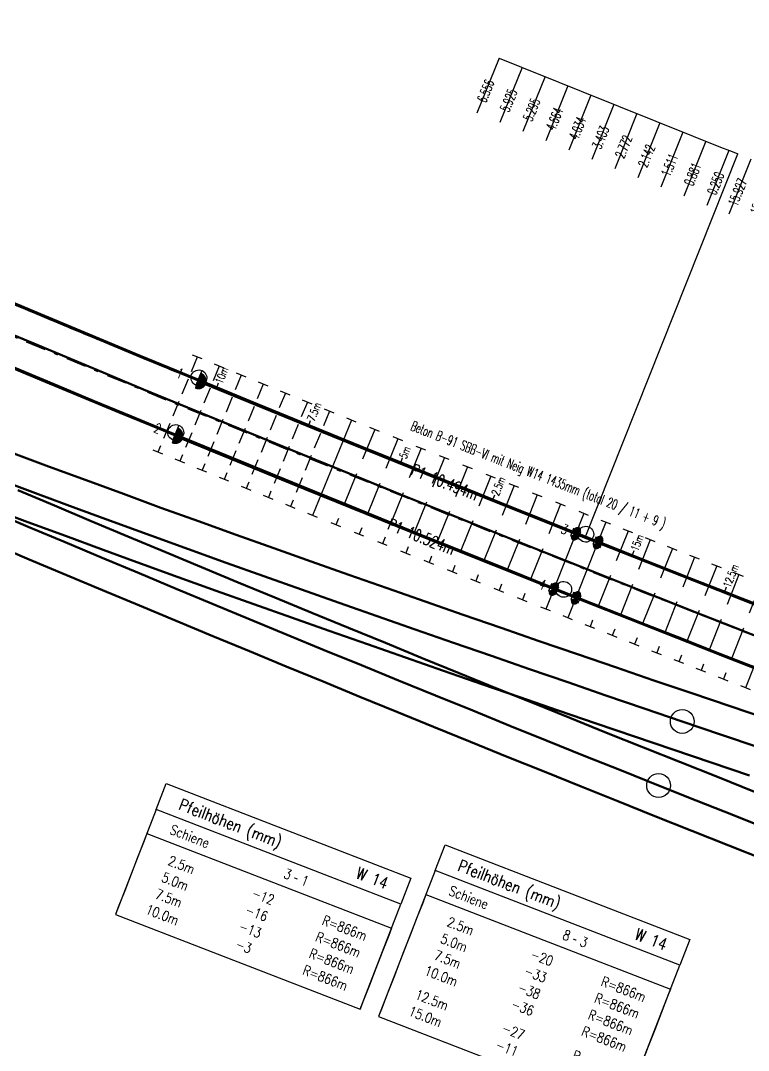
# Model space of a CAD drawing. Header units: millimetres. Extents: x 2688706 to 2690835, y 1254387 to 1255241.
# Drawn here: x 2689189.04 to 2689207.35, y 1254943.93 to 1254969.87 of the extents above; entities that cross this region are included whole.
import ezdxf
from ezdxf.enums import TextEntityAlignment as Align

# ---------------------------------------------------------------- set-up
doc = ezdxf.new("R2010")
doc.units = ezdxf.units.MM
for name, pattern in [('STRICHLINIE', [0.75, 0.5, -0.25]), ('STRICHLINIE2', [0.375, 0.25, -0.125]), ('STRICHPUNKT', [1, 0.5, -0.25, 0, -0.25])]:
    doc.linetypes.add(name, pattern=pattern)
for name, color, linetype in [('A-GL-0014-_____', 1, 'STRICHPUNKT'), ('BS-TR-B-Gleisstrang-LinieGeometrie', 7, 'Continuous'), ('BS-TR-B-Weiche-PunktGeometrie', 7, 'Continuous'), ('BS-TR-N-Gleisstrang-LinieGeometrie', 7, 'Continuous'), ('D-TB-0014-_____', 7, 'Continuous'), ('H-GL-0014-_____', 7, 'Continuous'), ('K-DD-0014-_____', 1, 'Continuous'), ('K-GL-0014-_____', 1, 'Continuous'), ('L-GL-0014-_____', 2, 'Continuous'), ('L-ST-0014-_____', 7, 'Continuous'), ('P-OF-0014-_____', 7, 'Continuous'), ('S-OF-0014-_____', 7, 'STRICHLINIE'), ('S-ON-0014-_____', 7, 'Continuous'), ('T-00', 7, 'Continuous'), ('T-DD-0014-_____', 7, 'Continuous'), ('T-MK-0014-_____', 1, 'Continuous'), ('T-SS-0014-_____', 7, 'Continuous'), ('T-ST', 7, 'Continuous')]:
    doc.layers.add(name, color=color, linetype=linetype)
doc.layers.add('T-LL-0014-_____', color=2, linetype='Continuous', lineweight=0)
doc.styles.add('R6', font='simplex.shx', dxfattribs={"width": 0.6})
doc.styles.add('R7', font='simplex.shx', dxfattribs={"width": 0.7})
doc.styles.add('R8', font='simplex.shx', dxfattribs={"width": 0.8})
doc.styles.get("Standard").update_dxf_attribs({"font": 'arial.ttf'})

# ---------------------------------------------------------------- blocks, each defined once
blk = doc.blocks.new('WeiVlpSchwelleR')
at = {"color": 7}
for p, q in [((-0.4999999999999886, -0.1300000000000048), (-0.4999999999999886, 0.1299999999999719)), ((0.5000000000000153, -0.1300000000000075), (0.5000000000000082, 0.1299999999999692))]:
    blk.add_line(p, q, dxfattribs=at)
at = {"color": 0, "linetype": 'ByBlock', "lineweight": -2}
blk.add_line((0.5000000000000118, -1.201402631621339e-14), (-0.4999999999999868, 4.853087807381139e-15), dxfattribs=at)
at = {"style": 'R6', "width": 0.6}
blk.add_attdef('LAENGE', text='', height=0.25, rotation=90, dxfattribs=at).set_placement((1.229737067022978, 0.007106245459260857, 6e-06), align=Align.MIDDLE)
at = {"style": 'R6', "width": 0.6, "flags": 1}
for tag, p in [('WVP-SKML', (-3, -5.426215032855453e-14, 2e-06)), ('WVP-SKMR', (5, -5.426215032855453e-14, 2e-06))]:
    blk.add_attdef(tag, text='', height=0.25, rotation=180, dxfattribs=at).set_placement(p, align=Align.MIDDLE_CENTER)
for tag, rotation, p in [('VERKLINKS', 180, (-0.8611075787620777, -8.73603956063954e-05, 2e-06)), ('VERKRECHTS', 179.9999999999973, (0.8750000000000082, -5.459328261269093e-14, 2e-06))]:
    blk.add_attdef(tag, text='', height=0.25, rotation=rotation, dxfattribs=at).set_placement(p, align=Align.MIDDLE)
at = {"color": 1, "extrusion": (-1, 1.836970198721029e-16, 1.224646799147353e-16), "style": 'R6', "width": 0.6, "flags": 8}
blk.add_attdef('WVP-ANL', text='', height=0.25, rotation=270, dxfattribs=at).set_placement((1.829950611378862e-14, -6.12323399573665e-17, 0.4999999999999904), align=Align.MIDDLE)
at = {"style": 'R6', "width": 0.6, "flags": 1}
blk.add_attdef('VERSCHIEBUNG', text='', height=0.25, rotation=179.9999999999999, dxfattribs=at).set_placement((1.75503510535756, -5.395683899678261e-14, 2.000000000057511e-06), align=Align.MIDDLE_LEFT)
at = {"color": 1, "extrusion": (1, -1.83697019872103e-16, 3.374459510989179e-32), "style": 'R6', "width": 0.6, "flags": 8}
blk.add_attdef('WVP-ANR', text='', height=0.25, rotation=270, dxfattribs=at).set_placement((-1.90594986648479e-14, -7.137320858570557e-15, 0.5000000000000118), align=Align.MIDDLE)
at = {"style": 'R6', "width": 0.6}
blk.add_attdef('BEZEICHNUNG', text='', height=0.25, rotation=180, dxfattribs=at).set_placement((3.371428571428583, -5.426215032855453e-14, 2.000000000057511e-06), align=Align.MIDDLE_LEFT)
blk = doc.blocks.new('st_Norm_a')
at = {"color": 0, "linetype": 'ByBlock', "lineweight": -2}
blk.add_circle((0, 0, 1), 0.2, dxfattribs=at)
at = {"layer": 'T-ST', "color": 0, "linetype": 'ByBlock', "lineweight": -2, "style": 'R7', "width": 0.7}
blk.add_attdef('WVP-STNR', text='', height=0.25, dxfattribs=at).set_placement((0.55, 0), align=Align.MIDDLE)
blk = doc.blocks.new('VisualisierungSpannklemmeGelb')
at = {"linetype": 'ByBlock', "lineweight": -2}
h = blk.add_hatch(dxfattribs=at)
h.set_pattern_fill('ANSI31', color=0, scale=0.005, style=0)
h.set_pattern_definition([(45, (-0.0965000000000017, 1.706967900361178e-15), (-0.0004419417382415922, 0.0004419417382415923), [])])
h.paths.add_polyline_path([(-0.0215000000000017, 1.706967900361178e-15, 1), (-0.1715000000000017, 1.706967900361178e-15, 1)])
h = blk.add_hatch(dxfattribs=at)
h.set_pattern_fill('ANSI31', color=0, scale=0.005, style=0)
h.set_pattern_definition([(45, (0.09649999999999831, 1.706967900361178e-15), (-0.0004419417382415922, 0.0004419417382415923), [])])
h.paths.add_polyline_path([(0.1714999999999983, 1.706967900361178e-15, 1), (0.02149999999999831, 1.706967900361178e-15, 1)])
blk = doc.blocks.new('pla_Bef-WsSkl1K')
blk.add_lwpolyline([(-0.1, -0.1), (0.1, -0.1), (0.1, 0.1), (-0.1, 0.1)], close=True)
at = {"layer": 'T-00'}
blk.add_blockref('VisualisierungSpannklemmeGelb', (0, 0), dxfattribs=at)
at = {"style": 'R7', "width": 0.7}
blk.add_attdef('WVP-PLNR', text='', height=0.2, dxfattribs=at).set_placement((0, 0), align=Align.MIDDLE_LEFT)
at = {"style": 'R7', "width": 0.7, "flags": 1}
for tag, p in [('WVP-PLDI', (0.4400000000000003, -0.2)), ('WVP-PLSP', (0.4771428571428575, -0.4)), ('WVP-PLFK', (0.4714285714285725, -0.6))]:
    blk.add_attdef(tag, text='', height=0.2, dxfattribs=at).set_placement(p, align=Align.MIDDLE)
blk = doc.blocks.new('WeiVlpAbstMarkeR')
blk.add_line((0, 0), (0.1500000000000004, -1.110223024625157e-16))
at = {"style": 'R7', "width": 0.7}
blk.add_attdef('ATTR', text='', height=0.2, dxfattribs=at).set_placement((0.1500000000000004, -1.110223024625157e-16), align=Align.MIDDLE_LEFT)
blk = doc.blocks.new('WeiVlpPfHoeTitel')
blk.add_lwpolyline([(-4.28612223837832e-17, -0.7), (0, 0), (6.6, 0), (6.6, -0.7)])
at = {"style": 'R8', "width": 0.8}
blk.add_attdef('ATTR1', (0.5, -0.5), '', height=0.3, dxfattribs=at)
blk.add_attdef('ATTR2', text='', height=0.3, dxfattribs=at).set_placement((6.1, -0.5000000000000011), align=Align.RIGHT)
blk = doc.blocks.new('WeiVlpPfHoeSub')
blk.add_lwpolyline([(6.6, 1.110223024625157e-16), (-3.979970649922726e-17, 1.110223024625157e-16), (-3.979970649922726e-17, -0.6499999999999999), (6.6, -0.6499999999999999)], close=True)
blk.add_text('-', height=0.25).set_placement((3.903069799587524, -0.45), align=Align.CENTER)
at = {"style": 'R8', "width": 0.8}
blk.add_attdef('ATTR1', text='', height=0.25, dxfattribs=at).set_placement((1.1, -0.45), align=Align.CENTER)
blk.add_attdef('ATTR2', text='', height=0.25, dxfattribs=at).set_placement((3.759308788601682, -0.45), align=Align.RIGHT)
blk.add_attdef('ATTR3', (4.054418269572249, -0.45), '', height=0.25, dxfattribs=at)
blk = doc.blocks.new('WeiVlpAbstLeer')
for points in [[(0, 0), (0, -0.2)], [(6.6, 1.110223024625157e-16), (6.6, -0.1999999999999999)]]:
    blk.add_lwpolyline(points)
blk.add_attdef('ATTR1', text='', height=0.1).set_placement((1.1, -0.15), align=Align.CENTER)
blk = doc.blocks.new('WeiVlpAbstZeile')
for points in [[(0, 0), (0, -0.45)], [(6.6, 1.110223024625157e-16), (6.6, -0.4499999999999999)]]:
    blk.add_lwpolyline(points)
at = {"style": 'R8', "width": 0.8}
for tag, p in [('ATTR1', (1.1, -0.35)), ('ATTR2', (3.3, -0.35)), ('ATTR3', (5.5, -0.35))]:
    blk.add_attdef(tag, text='', height=0.25, dxfattribs=at).set_placement(p, align=Align.CENTER)
blk = doc.blocks.new('st_NormUngb_b')
h = blk.add_hatch()
h.set_pattern_fill('ANSI31', color=256, scale=0.005, style=0)
h.set_pattern_definition([(45, (0, 0), (-0.0004419417382415922, 0.0004419417382415923), [])])
h.paths.add_polyline_path([(0.2, 0, 0.4142135623730947), (2.756041922458153e-16, 0.2), (-2.756041922458152e-16, -0.2, 0.4142135623730955)])
at = {"color": 7}
blk.add_line((2.756041922457995e-16, 0.1999999999999886, 1), (-2.756041922457995e-16, -0.1999999999999886, 1), dxfattribs=at)
at = {"color": 0}
blk.add_circle((0, 0, 1), 0.2, dxfattribs=at)
at = {"layer": 'T-ST', "style": 'R7', "width": 0.7}
blk.add_attdef('WVP-STNR', text='', height=0.25, dxfattribs=at).set_placement((0.55, 0), align=Align.MIDDLE)
blk = doc.blocks.new('Weiche-14')
at = {"layer": 'A-GL-0014-_____', "flags": 128}
blk.add_lwpolyline([(226.8845670760209, 22.08774662189512, 0.0004287539484845768), (228.41278, 21.87095, 0.03943044475241132), (364.68931, 13.51426)], format="xyb", dxfattribs=at)
at = {"layer": 'D-TB-0014-_____', "flags": 128}
for points in [[(341, 4.949999999999994), (341, 0.9999999999999993), (347.6, 0.9999999999999993), (347.6, 4.949999999999994)], [(333.9, 3.849999999999996), (333.9, 0.9999999999999993), (340.5, 0.9999999999999993), (340.5, 3.849999999999996)]]:
    blk.add_lwpolyline(points, close=True, dxfattribs=at)
at = {"layer": 'H-GL-0014-_____', "flags": 128}
for points in [[(226.9905461939135, 22.83022113826564, 0.0004287540789182674), (228.5174856030603, 22.61360519367179, 0.03943044475241121), (364.6761292908927, 14.26414417032731)], [(226.7785879581278, 21.3452721055246, 0.0004287538182681213), (228.308074396939, 21.1282948063282, 0.03943044475241123), (364.7024907091066, 12.76437582967276)]]:
    blk.add_lwpolyline(points, format="xyb", dxfattribs=at)
at = {"layer": 'K-DD-0014-_____', "flags": 128}
for points in [[(341.4741692238178, 14.16710182710688), (330.9814563970862, 14.32731032545041)], [(357.7506169447732, 14.17010797580724), (341.4821688848477, 14.16702818332885)]]:
    blk.add_lwpolyline(points, dxfattribs=at)
at = {"layer": 'K-GL-0014-_____', "flags": 128}
for points in [[(226.9910407631308, 22.83368601934217, 0.0004287540795273344), (228.5179742292079, 22.61707091790902, 0.03943044475241123), (364.6760677809169, 14.26764362978884)], [(226.778093388911, 21.34180722444808, 0.0004287538176609342), (228.3075857707913, 21.12482908209108, 0.03943044475241122), (364.7025522190824, 12.76087637021112)]]:
    blk.add_lwpolyline(points, format="xyb", dxfattribs=at)
at = {"layer": 'L-GL-0014-_____', "color": 7, "linetype": 'STRICHLINIE2', "lineweight": -3, "flags": 128}
for points in [[(226.9905461939135, 22.83022113826564, 0.0004287540789182674), (228.5174856030603, 22.61360519367179, 0.02787776043705014), (324.6959605155747, 14.48418885657332, 0.001813412347454713), (330.9774573067181, 14.32739562623959, 0.001813412347454713)], [(226.7785879581278, 21.3452721055246, 0.0004287538182681213), (228.308074396939, 21.1282948063282, 0.02787763562857071), (324.6526594833514, 12.98481391906103, 0.001810008497886415), (330.9332212163063, 12.82799811083493, 0.001810008497886415)]]:
    blk.add_lwpolyline(points, format="xyb", dxfattribs=at)
at = {"layer": 'L-GL-0014-_____', "lineweight": 70, "const_width": 0.07, "flags": 128}
for points in [[(330.9774573067181, 14.32739562623959, 0.003030889399218491), (341.4781690542478, 14.16706499598313, 0.004844328372296042)], [(341.4781690542478, 14.16706499598313, 0.003806246613411689), (354.666606254434, 14.14605387486759, 0.0008912285215409081), (357.7546167611486, 14.1701463028808, 0.008650734494078226)], [(330.9332212163063, 12.82799811083493, 0.003034293265665192), (341.4639279637826, 12.66713253903985, 0.004844328369071612)], [(341.4639279637826, 12.66713253903985, 0.00380624661087064), (354.6752022732924, 12.64607844370899, 0.008650734488327835)]]:
    blk.add_lwpolyline(points, format="xyb", dxfattribs=at)
at = {"layer": 'T-MK-0014-_____'}
for p, q in [((335.0976202940041, 24.67714227703914), (335.0724606899406, 23.17735329377404)), ((335.7205463511362, 24.66691922172576), (335.6964785480412, 23.16711232053675)), ((336.3434796852433, 24.65714963766092), (336.320503695871, 23.15732561334594)), ((336.9664199662116, 24.64783353002135), (336.9445358027378, 23.14799317738743)), ((337.5893668639244, 24.63897090374425), (337.5685745379463, 23.13911501760705)), ((338.2123200482611, 24.63056176352601), (338.1926195707972, 23.13069113870942)), ((338.8352791890972, 24.62260611382302), (338.8166705705875, 23.12272154515877)), ((339.4582439563073, 24.61510395885132), (339.4407272066131, 23.11520624117849)), ((340.0812140197609, 24.60805530258658), (340.0647891481648, 23.10814523075125)), ((340.7041890493251, 24.6014601487637), (340.6888560645313, 23.10153851761849)), ((341.3271687148645, 24.59531850087832), (341.3129276249985, 23.09538610528197)), ((341.4781690542478, 14.16706499598313), (341.5741488609951, 24.5930091933219)), ((341.9194087841639, 24.58983077800758), (341.9062057130853, 23.08988888616173))]:
    blk.add_line(p, q, dxfattribs=at)
at = {"layer": 'T-MK-0014-_____', "flags": 128}
blk.add_lwpolyline([(335.0976202940041, 24.67714227703916, 0.001892065679651734), (341.5741488609951, 24.5930091933219, 0.003030889399218645)], format="xyb", dxfattribs=at)
at = {"layer": 'D-TB-0014-_____'}
for name, p, values in [('WeiVlpPfHoeTitel', (341, 5.649999999999993), {'ATTR1': 'Pfeilhöhen (mm)', 'ATTR2': 'W 14'}), ('WeiVlpPfHoeSub', (341, 4.949999999999994), {'ATTR1': 'Schiene ', 'ATTR2': '8', 'ATTR3': '3'}), ('WeiVlpPfHoeTitel', (333.9, 4.549999999999995), {'ATTR1': 'Pfeilhöhen (mm)', 'ATTR2': 'W 14'}), ('WeiVlpAbstZeile', (341, 4.099999999999994), {'ATTR1': '2.5m', 'ATTR2': '-20', 'ATTR3': 'R=866m'}), ('WeiVlpPfHoeSub', (333.9, 3.849999999999996), {'ATTR1': 'Schiene ', 'ATTR2': '3', 'ATTR3': '1'}), ('WeiVlpAbstZeile', (341, 3.649999999999995), {'ATTR1': '5.0m', 'ATTR2': '-33', 'ATTR3': 'R=866m'}), ('WeiVlpAbstZeile', (341, 3.199999999999996), {'ATTR1': '7.5m', 'ATTR2': '-38', 'ATTR3': 'R=866m'}), ('WeiVlpAbstZeile', (333.9, 2.999999999999996), {'ATTR1': '2.5m', 'ATTR2': '-12', 'ATTR3': 'R=866m'}), ('WeiVlpAbstZeile', (341, 2.749999999999996), {'ATTR1': '10.0m', 'ATTR2': '-36', 'ATTR3': 'R=866m'}), ('WeiVlpAbstZeile', (333.9, 2.549999999999997), {'ATTR1': '5.0m', 'ATTR2': '-16', 'ATTR3': 'R=866m'}), ('WeiVlpAbstZeile', (333.9, 2.099999999999998), {'ATTR1': '7.5m', 'ATTR2': '-13', 'ATTR3': 'R=866m'}), ('WeiVlpAbstZeile', (341, 2.099999999999998), {'ATTR1': '12.5m', 'ATTR2': '-27', 'ATTR3': 'R=866m'}), ('WeiVlpAbstZeile', (333.9, 1.649999999999999), {'ATTR1': '10.0m', 'ATTR2': '-3', 'ATTR3': 'R=866m'}), ('WeiVlpAbstZeile', (341, 1.649999999999999), {'ATTR1': '15.0m', 'ATTR2': '-11', 'ATTR3': 'R=866m'})]:
    blk.add_blockref(name, p, dxfattribs=at).add_auto_attribs(values)
for p in [(341, 4.299999999999994), (333.9, 3.199999999999996), (341, 2.299999999999997), (333.9, 1.199999999999999), (341, 1.199999999999999)]:
    blk.add_blockref('WeiVlpAbstLeer', p, dxfattribs=at)
at = {"layer": 'L-ST-0014-_____', "color": 7}
ref = blk.add_blockref('st_NormUngb_b', (330.9774573067181, 14.32739562623959), dxfattribs=dict(at, rotation=358.7779312863366))
ref.add_attrib('WVP-STNR', '1', dxfattribs={"layer": 'T-ST', "height": 0.25, "rotation": 358.7779312863366, "style": 'R7', "width": 0.7}).set_placement((330.4870034937288, 14.34209224240757), align=Align.MIDDLE)
ref = blk.add_blockref('st_Norm_a', (341.4781690542478, 14.16706499598313), dxfattribs=dict(at, rotation=179.4725578423103))
ref.add_attrib('WVP-STNR', '3', dxfattribs={"layer": 'T-ST', "color": 0, "linetype": 'ByBlock', "lineweight": -2, "height": 0.2500000000000001, "rotation": 359.4725578423103, "style": 'R7', "width": 0.7}).set_placement((340.9281923584393, 14.17212800571925), align=Align.MIDDLE)
ref = blk.add_blockref('st_NormUngb_b', (330.9332212163063, 12.82799811083493), dxfattribs=dict(at, rotation=358.7771225992616))
ref.add_attrib('WVP-STNR', '2', dxfattribs={"layer": 'T-ST', "height": 0.25, "rotation": 358.7771225992616, "style": 'R7', "width": 0.7}).set_placement((330.4622253797785, 12.84237063036875), align=Align.MIDDLE)
ref = blk.add_blockref('st_Norm_a', (341.4639279637826, 12.66713253903985), dxfattribs=dict(at, rotation=179.4725292567896))
ref.add_attrib('WVP-STNR', '4', dxfattribs={"layer": 'T-ST', "color": 0, "linetype": 'ByBlock', "lineweight": -2, "height": 0.2500000000000001, "rotation": 359.4725292567896, "style": 'R7', "width": 0.7}).set_placement((340.9139512705002, 12.67219582316565), align=Align.MIDDLE)
at = {"layer": 'P-OF-0014-_____'}
for p, rotation in [((341.2282132109623, 14.17290227978128), 269.4560222643686), ((341.8276666609577, 14.16741821765606), 269.4956733213847), ((341.2139056626608, 12.66597020069514), 269.4560222623886), ((341.81440197553, 12.66047659798392), 269.4956733193783)]:
    blk.add_blockref('pla_Bef-WsSkl1K', p, dxfattribs=dict(at, rotation=rotation))
at = {"layer": 'S-OF-0014-_____'}
ref = blk.add_blockref('WeiVlpSchwelleR', (335.5412189798051, 13.49197201046707), dxfattribs=dict(at, xscale=2.6, rotation=89.08063818854245))
ref.add_attrib('WVP-SKMR', '5.925', dxfattribs={"layer": 'T-MK-0014-_____', "height": 0.25, "rotation": 89.08063818854247, "style": 'R6', "width": 0.6}).set_placement((335.7061056692792, 23.76703508101235), align=Align.MIDDLE_CENTER)
ref = blk.add_blockref('WeiVlpSchwelleR', (336.1722873349647, 13.48207484328259), dxfattribs=dict(at, xscale=2.6, rotation=89.12234753019081))
ref.add_attrib('WVP-SKMR', '5.295', dxfattribs={"layer": 'T-MK-0014-_____', "height": 0.25, "rotation": 89.12234753019074, "style": 'R6', "width": 0.6}).set_placement((336.3296940916199, 23.75725522307193), align=Align.MIDDLE_CENTER)
ref = blk.add_blockref('WeiVlpSchwelleR', (336.8033627277061, 13.47263707457), dxfattribs=dict(at, xscale=2.600000000000001, rotation=89.1640568718392))
ref.add_attrib('WVP-SKMR', '4.664', dxfattribs={"layer": 'T-MK-0014-_____', "height": 0.25, "rotation": 89.16405687183918, "style": 'R6', "width": 0.6}).set_placement((336.9532894681273, 23.747929318441), align=Align.MIDDLE_CENTER)
ref = blk.add_blockref('WeiVlpSchwelleR', (337.4344448236014, 13.46365870933084), dxfattribs=dict(at, xscale=2.6, rotation=89.20576621348758))
ref.add_attrib('WVP-SKMR', '4.034', dxfattribs={"layer": 'T-MK-0014-_____', "height": 0.25, "rotation": 89.20576621348756, "style": 'R6', "width": 0.6}).set_placement((337.5768914683376, 23.73905737206193), align=Align.MIDDLE_CENTER)
ref = blk.add_blockref('WeiVlpSchwelleR', (338.0655332882192, 13.45513975232291), dxfattribs=dict(at, xscale=2.6, rotation=89.24747555513595))
ref.add_attrib('WVP-SKMR', '3.403', dxfattribs={"layer": 'T-MK-0014-_____', "height": 0.25, "rotation": 89.2474755551359, "style": 'R6', "width": 0.6}).set_placement((338.2004997617827, 23.73063938863606), align=Align.MIDDLE_CENTER)
ref = blk.add_blockref('WeiVlpSchwelleR', (338.6966277871235, 13.44708020806081), dxfattribs=dict(at, xscale=2.6, rotation=89.28918489678428))
ref.add_attrib('WVP-SKMR', '2.772', dxfattribs={"layer": 'T-MK-0014-_____', "height": 0.25, "rotation": 89.28918489678429, "style": 'R6', "width": 0.6}).set_placement((338.8241140179913, 23.72267537262447), align=Align.MIDDLE_CENTER)
ref = blk.add_blockref('WeiVlpSchwelleR', (339.3277279858779, 13.43948008081543), dxfattribs=dict(at, xscale=2.6, rotation=89.33089423843266))
ref.add_attrib('WVP-SKMR', '2.142', dxfattribs={"layer": 'T-MK-0014-_____', "height": 0.25, "rotation": 89.33089423843266, "style": 'R6', "width": 0.6}).set_placement((339.4477339064908, 23.71516532824762), align=Align.MIDDLE_CENTER)
ref = blk.add_blockref('WeiVlpSchwelleR', (339.9588335500405, 13.43233937461434), dxfattribs=dict(at, xscale=2.6, rotation=89.37260358008096))
ref.add_attrib('WVP-SKMR', '1.511', dxfattribs={"layer": 'T-MK-0014-_____', "height": 0.25, "rotation": 89.37260358008096, "style": 'R6', "width": 0.6}).set_placement((340.0713590968032, 23.70810925948539), align=Align.MIDDLE_CENTER)
ref = blk.add_blockref('WeiVlpSchwelleR', (340.5899441451673, 13.42565809324185), dxfattribs=dict(at, xscale=2.6, rotation=89.4143129217294))
ref.add_attrib('WVP-SKMR', '0.881', dxfattribs={"layer": 'T-MK-0014-_____', "height": 0.25, "rotation": 89.41431292172938, "style": 'R6', "width": 0.6}).set_placement((340.6949892584488, 23.70150717007657), align=Align.MIDDLE_CENTER)
ref = blk.add_blockref('WeiVlpSchwelleR', (342.4210128545068, 13.40887378419779), dxfattribs=dict(at, xscale=2.6, rotation=89.53532437738359))
ref.add_attrib('WVP-SKMR', '15.328', dxfattribs={"layer": 'T-MK-0014-_____', "height": 0.25, "rotation": 89.53532437738359, "style": 'R6', "width": 0.6}).set_placement((342.5043540948503, 23.68485215557353), align=Align.MIDDLE_CENTER)
ref = blk.add_blockref('WeiVlpSchwelleR', (343.0209947582562, 13.40421537180134), dxfattribs=dict(at, xscale=2.6, rotation=89.57497543438664))
ref.add_attrib('WVP-SKMR', '14.728', dxfattribs={"layer": 'T-MK-0014-_____', "height": 0.25, "rotation": 89.57497543438662, "style": 'R6', "width": 0.6}).set_placement((343.0972245757572, 23.6802489580869), align=Align.MIDDLE_CENTER)
ref = blk.add_blockref('WeiVlpSchwelleR', (343.6209797421481, 13.39997217286214), dxfattribs=dict(at, xscale=2.6, rotation=89.61462649138963))
ref.add_attrib('WVP-SKMR', '14.129', dxfattribs={"layer": 'T-MK-0014-_____', "height": 0.25, "rotation": 89.6146264913896, "style": 'R6', "width": 0.6}).set_placement((343.6900981002985, 23.67605605264497), align=Align.MIDDLE_CENTER)
ref = blk.add_blockref('WeiVlpSchwelleR', (344.220967518835, 13.39614418941187), dxfattribs=dict(at, xscale=2.6, rotation=89.65427754839251))
ref.add_attrib('WVP-SKMR', '13.529', dxfattribs={"layer": 'T-MK-0014-_____', "height": 0.25, "rotation": 89.65427754839256, "style": 'R6', "width": 0.6}).set_placement((344.2829743845325, 23.67227344125565), align=Align.MIDDLE_CENTER)
ref = blk.add_blockref('WeiVlpSchwelleR', (344.8209578009731, 13.39273142328409), dxfattribs=dict(at, xscale=2.6, rotation=89.69392860539548))
ref.add_attrib('WVP-SKMR', '12.930', dxfattribs={"layer": 'T-MK-0014-_____', "height": 0.25, "rotation": 89.69392860539546, "style": 'R6', "width": 0.6}).set_placement((344.8758531445212, 23.66890112573049), align=Align.MIDDLE_CENTER)
ref = blk.add_blockref('WeiVlpSchwelleR', (345.4209503012128, 13.38973387611316), dxfattribs=dict(at, xscale=2.6, rotation=89.73357966239848))
ref.add_attrib('WVP-SKMR', '12.330', dxfattribs={"layer": 'T-MK-0014-_____', "height": 0.25, "rotation": 89.7335796623985, "style": 'R6', "width": 0.6}).set_placement((345.468734096321, 23.66593910768464), align=Align.MIDDLE_CENTER)
ref = blk.add_blockref('WeiVlpSchwelleR', (346.0209447322039, 13.3871515493347), dxfattribs=dict(at, xscale=2.6, rotation=89.77323071940143))
ref.add_attrib('WVP-SKMR', '11.731', dxfattribs={"layer": 'T-MK-0014-_____', "height": 0.25, "rotation": 89.77323071940145, "style": 'R6', "width": 0.6}).set_placement((346.0616169559876, 23.66338738853658), align=Align.MIDDLE_CENTER)
at = {"layer": 'S-ON-0014-_____'}
ref = blk.add_blockref('WeiVlpSchwelleR', (334.9101579966519, 13.5023285708786), dxfattribs=dict(at, xscale=2.6, rotation=89.03892884689407))
ref.add_attrib('WVP-SKMR', '6.556', dxfattribs={"layer": 'T-MK-0014-_____', "height": 0.25, "rotation": 89.03892884689407, "style": 'R6', "width": 0.6}).set_placement((335.082524531566, 23.77726888708008), align=Align.MIDDLE_CENTER)
ref = blk.add_blockref('WeiVlpSchwelleR', (346.6209408065971, 13.38498444418542), dxfattribs=dict(at, xscale=2.6, rotation=89.81288177640435))
ref.add_attrib('BEZEICHNUNG', 'Beton B-91 SBB-VI mit Neig W14 1435mm (total 20 / 11 + 9 )', dxfattribs={"layer": 'T-SS-0014-_____', "height": 0.25, "rotation": 359.8128817764044, "style": 'R6', "width": 0.6}).set_placement((336.3901606102324, 15.22896364702115), align=Align.MIDDLE_LEFT)
ref.add_attrib('WVP-SKMR', '11.131', dxfattribs={"layer": 'T-MK-0014-_____', "height": 0.25, "rotation": 89.81288177640434, "style": 'R6', "width": 0.6}).set_placement((346.6545014395773, 23.66124596950858), align=Align.MIDDLE_CENTER)
ref = blk.add_blockref('WeiVlpSchwelleR', (341.2210594368116, 13.41943624023827), dxfattribs=dict(at, xscale=2.600000000000001, rotation=89.45602226337778))
ref.add_attrib('WVP-SKMR', '0.250', dxfattribs={"layer": 'T-MK-0014-_____', "height": 0.25, "rotation": 89.45602226337783, "style": 'R6', "width": 0.6}).set_placement((341.3186240609449, 23.69535906352051), align=Align.MIDDLE_CENTER)
ref = blk.add_blockref('WeiVlpSchwelleR', (341.8210343182438, 13.41394740782005), dxfattribs=dict(at, xscale=2.6, rotation=89.49567332038067))
ref.add_attrib('WVP-SKMR', '15.927', dxfattribs={"layer": 'T-MK-0014-_____', "height": 0.25, "rotation": 89.4956733203807, "style": 'R6', "width": 0.6}).set_placement((341.9114869415167, 23.68986564290007), align=Align.MIDDLE_CENTER)
at = {"layer": 'S-ON-0014-_____', "color": 7, "linetype": 'STRICHLINIE2', "lineweight": -3, "xscale": 2.6}
for p, rotation in [((330.7109359004545, 13.58294674577905), 88.76137144787334), ((331.3108001426033, 13.57018443316531), 88.80102250487629), ((331.9106730731581, 13.5578372545225), 88.84067356187929), ((332.5105544048255, 13.54590521576392), 88.88032461888221), ((333.1104438503109, 13.53438832260395), 88.91997567588515), ((333.710341122313, 13.52328658055819), 88.95962673288813), ((334.3102459335295, 13.5125999949438), 88.99927778989112)]:
    blk.add_blockref('WeiVlpSchwelleR', p, dxfattribs=dict(at, rotation=rotation))
at = {"layer": 'T-DD-0014-_____'}
for p, rotation, values in [((331.475347058641, 14.31691764453785), 89.1252445639573, {'ATTR': '10m'}), ((333.9748800511981, 14.26864258791738), 89.12524456437389, {'ATTR': '7.5m'}), ((338.9743119539367, 14.19373436724629), 89.12524456426037, {'ATTR': '2.5m'}), ((345.2507603406586, 14.1405507691004), 90.01084670815547, {'ATTR': '12.5m'}), ((336.4745419561962, 14.2275813814872), 89.12524456425194, {'ATTR': '5m'}), ((342.7508107168307, 14.15628418248389), 90.01084670816644, {'ATTR': '15m'})]:
    blk.add_blockref('WeiVlpAbstMarkeR', p, dxfattribs=dict(at, rotation=rotation)).add_auto_attribs(values)
at = {"layer": 'T-LL-0014-_____', "style": 'R7', "width": 0.7}
for s, rotation, p in [('P1 10.494m', 359.1252445643239, (337.6818020339459, 14.18722083723484)), ('P1 10.524m', 359.1248259280232, (337.6357848279599, 12.68985319552821))]:
    blk.add_text(s, height=0.3, rotation=rotation, dxfattribs=at).set_placement(p, align=Align.MIDDLE_CENTER)

msp = doc.modelspace()

# ---------------------------------------------------------------- linework, layer by layer
at = {"layer": 'BS-TR-B-Gleisstrang-LinieGeometrie', "lineweight": 50}
for points in [[(2689188.45342469, 1254962.11631278, 453.591308039618), (2689189.37347083, 1254961.73076454, 453.598321278454), (2689190.29395998, 1254961.34627516, 453.6053345172911), (2689191.21489091, 1254960.96284513, 453.612347756128), (2689192.13626239, 1254960.58047498, 453.619360994964), (2689193.05807322, 1254960.1991652, 453.626374233801), (2689193.98032218, 1254959.8189163, 453.633387472637), (2689194.90300803, 1254959.43972879, 453.640400711474), (2689195.82612956, 1254959.06160316, 453.647413950311), (2689196.74968555, 1254958.68453992, 453.654427189147), (2689197.67367477, 1254958.30853956, 453.661440427984), (2689198.59809601, 1254957.93360259, 453.668453666821), (2689199.52294803, 1254957.55972949, 453.6754669056569), (2689200.44822962, 1254957.18692078, 453.682480144494), (2689201.37393954, 1254956.81517692, 453.68949338333), (2689202.30007658, 1254956.44449843, 453.696506622167), (2689203.2266395, 1254956.07488579, 453.7035198610041), (2689204.15362708, 1254955.70633949, 453.71053309984), (2689205.0810381, 1254955.33886002, 453.717546338677), (2689206.00887132, 1254954.97244787, 453.724559577513), (2689206.93712552, 1254954.60710351, 453.73157281635), (2689207.86579946, 1254954.24282744, 453.738586055187)], [(2689188.53945055, 1254958.29216282, 453.881551862268), (2689189.48239542, 1254957.94050901, 453.8855984313089), (2689190.42612436, 1254957.59096487, 453.88955489093), (2689191.37063267, 1254957.24353217, 453.893421241229), (2689192.31591561, 1254956.89821264, 453.897197482298), (2689193.26196846, 1254956.55500801, 453.900883614227), (2689194.2087865, 1254956.21391999, 453.904479637105), (2689195.15636497, 1254955.8749503, 453.907985551019), (2689196.10469915, 1254955.53810062, 453.911401356053), (2689197.05378429, 1254955.20337264, 453.914727052289), (2689197.05378, 1254955.20337, 453.91473), (2689198.01173256, 1254954.86733173, 453.918010974559), (2689198.97006356, 1254954.53237422, 453.921279140535), (2689199.92877178, 1254954.1984979, 453.924547306511), (2689200.88785599, 1254953.8657032, 453.9278154724871), (2689201.84731497, 1254953.53399054, 453.931083638463), (2689202.80714751, 1254953.20336034, 453.93435180444), (2689203.76735239, 1254952.87381302, 453.9376199704161), (2689204.72792837, 1254952.545349, 453.940888136392), (2689205.68887425, 1254952.21796871, 453.944156302368)], [(2689188.30310046, 1254957.51276813, 453.947266588465), (2689189.23218821, 1254957.12011875, 453.954799540216), (2689190.16171543, 1254956.72851087, 453.962332491967), (2689191.09168095, 1254956.33794498, 453.969865443719), (2689192.0220836, 1254955.94842157, 453.9773983954701), (2689192.95292222, 1254955.55994113, 453.984931347221), (2689193.88419563, 1254955.17250414, 453.992464298972), (2689194.81590266, 1254954.7861111, 453.999997250723), (2689195.74804215, 1254954.40076249, 454.007530202474), (2689196.68061293, 1254954.01645878, 454.015063154225), (2689197.61361381, 1254953.63320048, 454.022596105977), (2689198.54704364, 1254953.25098805, 454.0301290577279), (2689199.48090123, 1254952.86982198, 454.037662009479), (2689200.41518542, 1254952.48970274, 454.04519496123), (2689201.34989504, 1254952.11063082, 454.052727912981), (2689202.2850289, 1254951.73260669, 454.060260864732), (2689203.22058583, 1254951.35563082, 454.067793816483), (2689204.15656466, 1254950.97970368, 454.075326768235), (2689205.09296422, 1254950.60482576, 454.0828597199859)], [(2689205.68887408, 1254952.21798201, 453.94415), (2689206.6537552, 1254951.89061716, 453.947430307546), (2689207.61911276, 1254951.56465994, 453.950710615092), (2689208.5849447, 1254951.24011106, 453.953990922638), (2689209.55124897, 1254950.91697119, 453.957271230184), (2689210.51802352, 1254950.59524104, 453.9605515377299), (2689211.48526629, 1254950.27492128, 453.963831845276), (2689212.45297522, 1254949.95601259, 453.967112152822), (2689213.42114825, 1254949.63851566, 453.970392460368), (2689214.38978332, 1254949.32243116, 453.973672767914), (2689215.35887838, 1254949.00775976, 453.97695307546), (2689216.32843135, 1254948.69450213, 453.9801927921679), (2689217.29844019, 1254948.38265893, 453.983070761275), (2689218.26890282, 1254948.07223084, 453.985934846909), (2689219.23981718, 1254947.76321851, 453.988798932544), (2689220.2111812, 1254947.45562259, 453.991663018179), (2689221.18299283, 1254947.14944375, 453.994527103813), (2689222.15524999, 1254946.84468263, 453.997391189448), (2689223.12795061, 1254946.54133988, 454.000255275083), (2689224.10109262, 1254946.23941615, 454.003119360717)], [(2689205.09296422, 1254950.60482576, 454.0828597199859), (2689206.03486288, 1254950.22897389, 454.090433507282), (2689206.97718446, 1254949.85418358, 454.098007294577), (2689207.91992775, 1254949.48045532, 454.105581081873), (2689208.86309156, 1254949.10778958, 454.113154869169), (2689209.80667469, 1254948.73618683, 454.120728656465), (2689210.75067594, 1254948.36564754, 454.128302443761), (2689211.69509412, 1254947.99617219, 454.135876231057), (2689212.63992802, 1254947.62776125, 454.143450018352), (2689213.58517645, 1254947.26041517, 454.151023805648), (2689214.5308382, 1254946.89413444, 454.158597592944), (2689215.47691208, 1254946.5289195, 454.16617138024), (2689216.42339688, 1254946.16477084, 454.173697732832), (2689217.3702914, 1254945.8016889, 454.181115958758), (2689218.31759444, 1254945.43967415, 454.188413182445), (2689219.26530479, 1254945.07872706, 454.195589404203), (2689220.21342126, 1254944.71884807, 454.202644624338), (2689221.16194264, 1254944.36003765, 454.209578843151), (2689222.11086773, 1254944.00229624, 454.21639206094)]]:
    msp.add_polyline3d(points, dxfattribs=at)
at = {"layer": 'BS-TR-B-Weiche-PunktGeometrie', "lineweight": 25}
for centre in [(2689205.68887, 1254952.21797, 453.944149979887), (2689205.09285, 1254950.60454, 454.0828597199859)]:
    msp.add_circle(centre, 0.3, dxfattribs=at)
at = {"layer": 'BS-TR-N-Gleisstrang-LinieGeometrie', "color": 1, "lineweight": 50, "true_color": 0xff0000}
for points in [[(2689188.36150293, 1254962.96582773, 453.528577933127), (2689189.28164487, 1254962.57972237, 453.5355993247), (2689190.20223096, 1254962.19467719, 453.5426207162729), (2689191.12325997, 1254961.8106927, 453.549642107846), (2689192.04473069, 1254961.4277694, 453.556663499419), (2689192.96664188, 1254961.0459078, 453.563684890992), (2689193.88899234, 1254960.66510842, 453.570706282565), (2689194.81178083, 1254960.28537175, 453.577727674138), (2689195.73500613, 1254959.9066983, 453.584749065711), (2689196.65866701, 1254959.52908857, 453.591770457284), (2689197.58276226, 1254959.15254306, 453.598791848857), (2689198.50729063, 1254958.77706228, 453.60581324043), (2689199.43225091, 1254958.40264672, 453.612834632003), (2689200.35764187, 1254958.02929687, 453.6198560235759), (2689201.28346228, 1254957.65701324, 453.626877415149), (2689202.20971092, 1254957.28579632, 453.633898806722), (2689203.13638654, 1254956.91564659, 453.640920198295), (2689204.06348793, 1254956.54656456, 453.647941589868), (2689204.99101386, 1254956.1785507, 453.654962981441), (2689205.91896308, 1254955.81160552, 453.661984373014), (2689206.84733438, 1254955.44572949, 453.669005764587), (2689207.77612652, 1254955.0809231, 453.67602715616)], [(2689188.12953032, 1254961.44157432, 453.650865730549), (2689189.0507713, 1254961.05547844, 453.657882190156), (2689189.97245609, 1254960.67044323, 453.6648986497619), (2689190.89458347, 1254960.28646919, 453.671915109368), (2689191.81715221, 1254959.90355683, 453.678931568974), (2689192.7401611, 1254959.52170665, 453.68594802858), (2689193.66360891, 1254959.14091917, 453.692964488187), (2689194.58749442, 1254958.76119489, 453.699980947793), (2689195.5118164, 1254958.38253431, 453.706997407399), (2689196.43657363, 1254958.00493793, 453.714013867005), (2689197.36176489, 1254957.62840625, 453.721030326611), (2689198.28738895, 1254957.25293977, 453.728046786217), (2689199.21344457, 1254956.878539, 453.735063245824), (2689200.13993054, 1254956.50520441, 453.74207970543), (2689201.06684563, 1254956.13293652, 453.749096165036), (2689201.99418861, 1254955.76173581, 453.756112624642), (2689202.92195825, 1254955.39160278, 453.763129084248), (2689203.85015332, 1254955.02253791, 453.770145543855), (2689204.77877259, 1254954.65454169, 453.777162003461), (2689205.70781483, 1254954.28761462, 453.784178463067), (2689206.63727881, 1254953.92175718, 453.791194922673), (2689207.5671633, 1254953.55696984, 453.798211382279)], [(2689188.8018911, 1254958.99217553, 453.821724142051), (2689189.74328081, 1254958.64110179, 453.825781721356), (2689190.68545331, 1254958.29213424, 453.829749782885), (2689191.62840388, 1254957.94527463, 453.833628326736), (2689192.5721278, 1254957.6005247, 453.837417352999), (2689193.51662036, 1254957.25788616, 453.841116861764), (2689194.46187683, 1254956.91736073, 453.844726853121), (2689195.40789249, 1254956.57895011, 453.848247327154), (2689196.35466259, 1254956.242656, 453.851678283949), (2689197.30218242, 1254955.90848008, 453.8550197235859), (2689197.30218242, 1254955.90848008, 453.8550197235859), (2689198.25927693, 1254955.57273705, 453.8583039815401), (2689199.21674987, 1254955.23807477, 453.861559141798), (2689200.17460003, 1254954.90449368, 453.864814302055), (2689201.13282619, 1254954.57199419, 453.868069462313), (2689202.09142712, 1254954.24057673, 453.8713246225701), (2689203.0504016, 1254953.91024172, 453.874579782828), (2689204.00974841, 1254953.58098958, 453.877834943085), (2689204.96946633, 1254953.25282073, 453.881090103343), (2689205.92955413, 1254952.9257356, 453.8843452636), (2689205.92959249, 1254952.92576351, 453.884342308187), (2689206.89344111, 1254952.59874897, 453.8876831834179), (2689207.85776566, 1254952.27314057, 453.89099749558)], [(2689188.97210842, 1254958.04156167, 453.890523121411), (2689189.89468648, 1254957.65215698, 453.898009166305), (2689190.81769761, 1254957.26377994, 453.9054952112), (2689191.74114067, 1254956.87643101, 453.912981256094), (2689192.66501451, 1254956.49011069, 453.920467300988), (2689193.589318, 1254956.10481944, 453.9279533458831), (2689194.51404997, 1254955.72055776, 453.935439390777), (2689195.4392093, 1254955.3373261, 453.942925435671), (2689196.36479482, 1254954.95512496, 453.950411480565), (2689197.2908054, 1254954.57395481, 453.95789752546), (2689198.21723988, 1254954.19381611, 453.965383570354), (2689199.14409711, 1254953.81470933, 453.972869615248), (2689200.07137595, 1254953.43663496, 453.980355660142), (2689200.99907524, 1254953.05959345, 453.987841705037), (2689201.92719384, 1254952.68358528, 453.9953277499311), (2689202.85573059, 1254952.3086109, 454.002813794825), (2689203.78468434, 1254951.9346708, 454.01029983972), (2689204.71405394, 1254951.56176542, 454.0177858846141), (2689205.64383824, 1254951.18989524, 454.025271929508), (2689206.57403608, 1254950.81906071, 454.032757974402), (2689207.50464631, 1254950.44926229, 454.040244019297)], [(2689188.27785729, 1254957.59182252, 453.941341833741), (2689189.22237976, 1254957.23958045, 453.945400061436), (2689190.16768761, 1254956.88945158, 453.949368801483), (2689191.11377612, 1254956.54143766, 453.953248053974), (2689192.06064056, 1254956.19554044, 453.957037819), (2689193.00827619, 1254955.85176164, 453.960738096652), (2689193.95667828, 1254955.51010298, 453.964348887018), (2689194.90584208, 1254955.17056617, 453.9678701901821), (2689195.85576284, 1254954.8331529, 453.971302006228), (2689196.80643581, 1254954.49786488, 453.974644335236), (2689196.80643581, 1254954.49786488, 453.974644335236), (2689197.76512435, 1254954.16156263, 453.977925179457), (2689198.72419196, 1254953.82634294, 453.981180549816), (2689199.68363741, 1254953.49220622, 453.984435920175), (2689200.64345948, 1254953.1591529, 453.987691290533), (2689201.60365694, 1254952.82718341, 453.990946660892), (2689202.56422858, 1254952.49629817, 453.994202031251), (2689203.52517317, 1254952.1664976, 453.997457401609), (2689204.48648948, 1254951.83778212, 454.000712771968), (2689205.44817629, 1254951.51015216, 454.003968142327), (2689205.44816751, 1254951.51019649, 454.003957691813), (2689206.41408127, 1254951.18248129, 454.00729854387), (2689207.38047197, 1254950.85617524, 454.010612787139)], [(2689188.33649516, 1254956.68686649, 454.009747022763), (2689189.25865257, 1254956.2975645, 454.017213429455), (2689190.18124202, 1254955.90928746, 454.024679836146), (2689191.10426235, 1254955.52203586, 454.032146242838), (2689192.02771243, 1254955.13581017, 454.039612649529), (2689192.95159113, 1254954.75061087, 454.047079056221), (2689193.87589729, 1254954.36643843, 454.054545462912), (2689194.80062977, 1254953.98329333, 454.062011869604), (2689195.72578744, 1254953.60117604, 454.069478276295), (2689196.65136916, 1254953.22008703, 454.076944682987), (2689197.57737377, 1254952.84002678, 454.084411089678), (2689198.50380014, 1254952.46099575, 454.09187749637), (2689199.43064712, 1254952.08299441, 454.099343903061), (2689200.35791357, 1254951.70602323, 454.106810309753), (2689201.28559834, 1254951.33008267, 454.114276716444), (2689202.21370029, 1254950.9551732, 454.121743123136), (2689203.14221827, 1254950.58129528, 454.1292095298269), (2689204.07115114, 1254950.20844937, 454.136675936519), (2689205.00049774, 1254949.83663593, 454.14414234321), (2689205.93025693, 1254949.46585542, 454.151608749902), (2689206.86042756, 1254949.09610831, 454.159075156593), (2689207.79100849, 1254948.72739504, 454.166541563285)]]:
    msp.add_polyline3d(points, dxfattribs=at)

# ---------------------------------------------------------------- block references
at = {"extrusion": (0.01856783197081398, 0.078322802670633, 0.9967551224838128), "rotation": 172.1538819283246}
msp.add_blockref('Weiche-14', (-2326851.235015703, -1835463.384711666, 148676.4978498291), dxfattribs=at)

doc.saveas('drawing.dxf')
